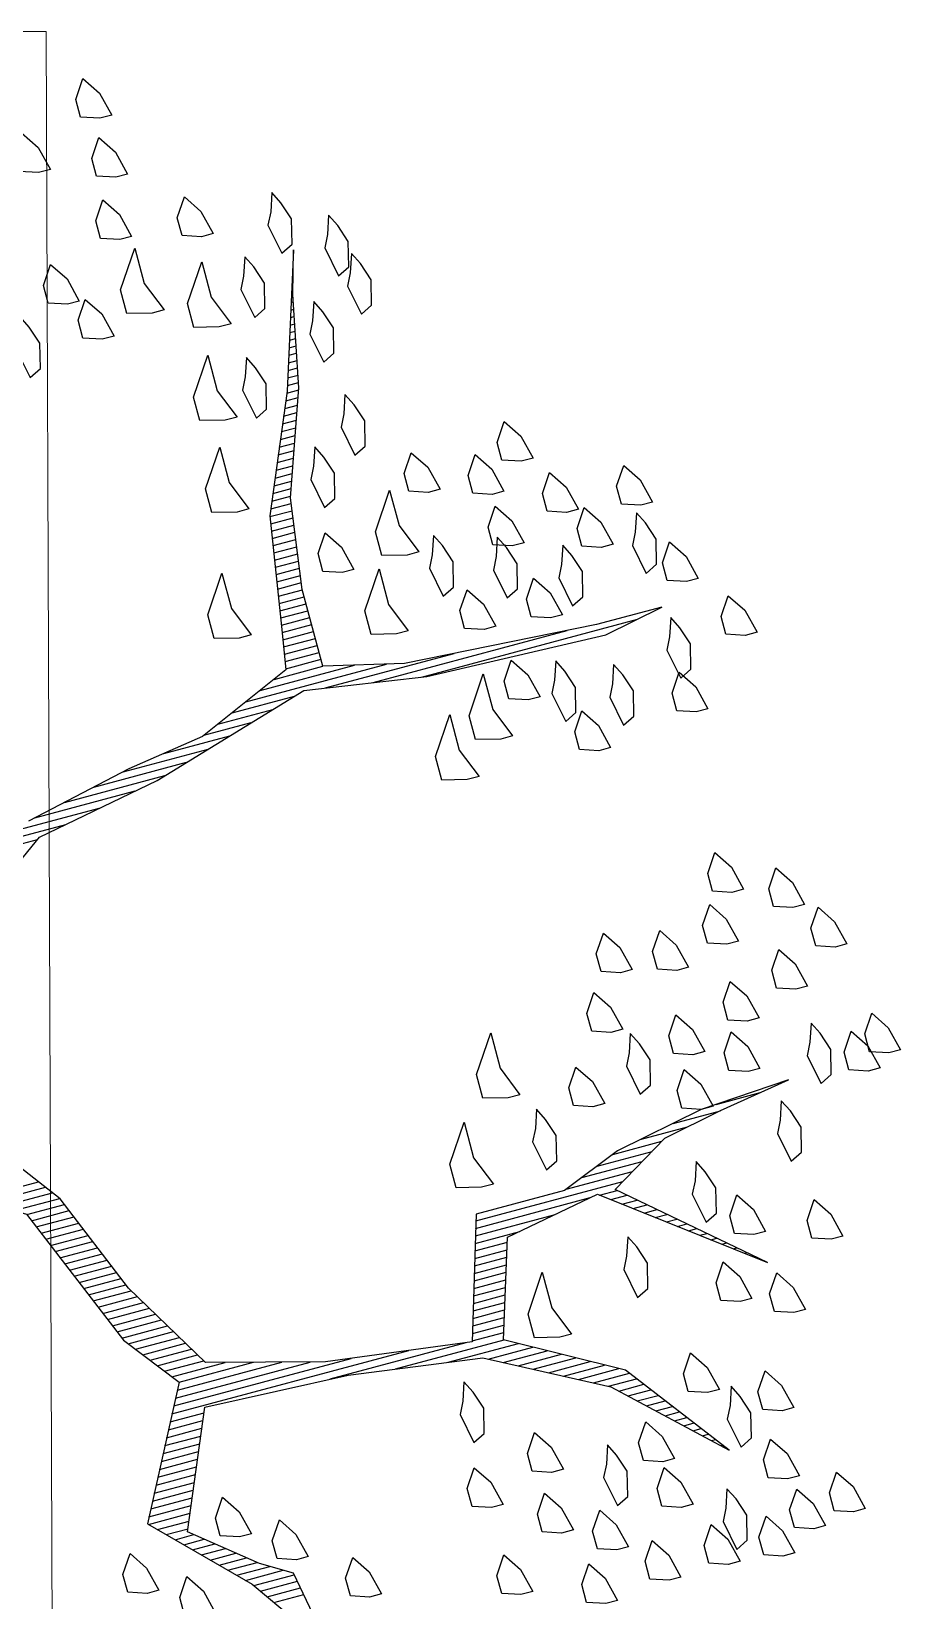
# Model space of a CAD drawing. Header units: millimetres. Extents: x 216896 to 446004, y 63591 to 243769.
# Drawn here: x 226916 to 229396, y 204171 to 208650 of the extents above; entities that cross this region are included whole.
import ezdxf

# ---------------------------------------------------------------- set-up
doc = ezdxf.new("R2010")
doc.units = ezdxf.units.MM
doc.layers.add('line pedestr', color=7, linetype='Continuous', lineweight=5, true_color=0x1c1c1c)
doc.layers.add('trees', color=7, linetype='Continuous', true_color=0x547000)

# ---------------------------------------------------------------- blocks, each defined once
blk = doc.blocks.new('*X39')
at = {"color": 0}
for p, q in [((18.7131, 17.53), (18.7134, 17.53)), ((18.7067, 17.51), (18.7077, 17.51)), ((18.7099, 17.52), (18.7105, 17.52)), ((18.6971, 17.48), (18.6991, 17.48)), ((18.7003, 17.49), (18.7019, 17.49)), ((18.7035, 17.5), (18.7048, 17.5)), ((18.6908, 17.46), (18.6951, 17.46)), ((18.694, 17.47), (18.6971, 17.47)), ((18.6844, 17.44), (18.6911, 17.44)), ((18.6876, 17.45), (18.6931, 17.45)), ((18.6781, 17.42), (18.6871, 17.42)), ((18.6812, 17.43), (18.6891, 17.43)), ((18.6717, 17.4), (18.6831, 17.4)), ((18.6749, 17.41), (18.6851, 17.41)), ((18.6621, 17.37), (18.6771, 17.37)), ((18.6653, 17.38), (18.6791, 17.38)), ((18.6685, 17.39), (18.6811, 17.39)), ((18.6555, 17.35), (18.6727, 17.35)), ((18.659, 17.36), (18.6751, 17.36)), ((18.6471, 17.33), (18.6656, 17.33)), ((18.6513, 17.34), (18.6692, 17.34)), ((18.6387, 17.31), (18.6586, 17.31)), ((18.6429, 17.32), (18.6621, 17.32)), ((18.6303, 17.29), (18.6515, 17.29)), ((18.6345, 17.3), (18.6551, 17.3)), ((18.6218, 17.27), (18.6445, 17.27)), ((18.626, 17.28), (18.648, 17.28)), ((18.6092, 17.24), (18.6339, 17.24)), ((18.6134, 17.25), (18.6374, 17.25)), ((18.6176, 17.26), (18.6409, 17.26)), ((18.6008, 17.22), (18.6268, 17.22)), ((18.605, 17.23), (18.6303, 17.23)), ((18.5924, 17.2), (18.6215, 17.2)), ((18.5966, 17.21), (18.6233, 17.21)), ((18.5868, 17.18), (18.6189, 17.18)), ((18.5884, 17.19), (18.6202, 17.19)), ((18.5837, 17.16), (18.6162, 17.16)), ((18.5853, 17.17), (18.6175, 17.17)), ((18.5789, 17.13), (18.6122, 17.13)), ((18.5805, 17.14), (18.6135, 17.14)), ((18.5821, 17.15), (18.6149, 17.15)), ((18.5758, 17.11), (18.6095, 17.11)), ((18.5774, 17.12), (18.6109, 17.12)), ((18.5726, 17.09), (18.6069, 17.09)), ((18.5742, 17.1), (18.6082, 17.1)), ((18.5695, 17.07), (18.6056, 17.07)), ((18.571, 17.08), (18.6056, 17.08)), ((18.5663, 17.05), (18.6056, 17.05)), ((18.5679, 17.06), (18.6056, 17.06)), ((18.5632, 17.03), (18.6056, 17.03)), ((18.5647, 17.04), (18.6056, 17.04)), ((18.5582, 17), (18.6056, 17)), ((18.5598, 17.01), (18.6056, 17.01)), ((18.5615, 17.02), (18.6056, 17.02)), ((18.5548, 16.98), (18.6056, 16.98)), ((18.5565, 16.99), (18.6056, 16.99)), ((18.5125, 16.96), (18.6485, 16.96)), ((18.5353, 16.97), (18.6056, 16.97)), ((18.4668, 16.94), (18.5567, 16.94)), ((18.4896, 16.95), (18.6918, 16.95)), ((18.6009, 16.94), (18.7864, 16.94)), ((18.4211, 16.92), (18.4892, 16.92)), ((18.4439, 16.93), (18.523, 16.93)), ((18.6675, 16.93), (18.9464, 16.93)), ((18.7342, 16.92), (19.0449, 16.92)), ((18.2545, 16.89), (18.388, 16.89)), ((18.2995, 16.9), (18.4217, 16.9)), ((18.3608, 16.91), (18.4555, 16.91)), ((18.1645, 16.87), (18.3086, 16.87)), ((18.2095, 16.88), (18.3542, 16.88)), ((18.1192, 16.85), (18.2036, 16.85)), ((18.1392, 16.86), (18.2561, 16.86)), ((18.0992, 16.84), (18.1601, 16.84)), ((17.9473, 16.38), (18.0382, 16.38)), ((17.9633, 16.37), (18.0457, 16.37)), ((17.9793, 16.36), (18.0532, 16.36)), ((17.9953, 16.35), (18.0607, 16.35)), ((18.0106, 16.34), (18.0651, 16.34)), ((18.0147, 16.33), (18.0692, 16.33)), ((18.0189, 16.32), (18.0733, 16.32)), ((18.0231, 16.31), (18.0774, 16.31)), ((18.0272, 16.3), (18.0816, 16.3)), ((18.0314, 16.29), (18.0857, 16.29)), ((18.0356, 16.28), (18.0898, 16.28)), ((18.0397, 16.27), (18.0939, 16.27)), ((18.0439, 16.26), (18.098, 16.26)), ((18.0481, 16.25), (18.1021, 16.25)), ((18.0522, 16.24), (18.1063, 16.24)), ((18.9759, 16.24), (19.0395, 16.24)), ((18.0564, 16.23), (18.1104, 16.23)), ((18.0606, 16.22), (18.1145, 16.22)), ((18.8615, 16.22), (18.9295, 16.22)), ((18.9115, 16.23), (18.9795, 16.23)), ((18.0647, 16.21), (18.1186, 16.21)), ((18.0689, 16.2), (18.1236, 16.2)), ((18.7941, 16.2), (18.873, 16.2)), ((18.8191, 16.21), (18.8896, 16.21)), ((18.0731, 16.19), (18.1296, 16.19)), ((18.0772, 16.18), (18.1356, 16.18)), ((18.0814, 16.17), (18.1416, 16.17)), ((18.6114, 16.17), (18.823, 16.17)), ((18.7441, 16.18), (18.8396, 16.18)), ((18.7691, 16.19), (18.8563, 16.19)), ((18.0856, 16.16), (18.1476, 16.16)), ((18.0897, 16.15), (18.1536, 16.15)), ((18.6054, 16.15), (18.7201, 16.15)), ((18.6084, 16.16), (18.7734, 16.16)), ((18.7869, 16.16), (18.812, 16.16)), ((18.8002, 16.15), (18.8237, 16.15)), ((18.0939, 16.14), (18.1596, 16.14)), ((18.1004, 16.13), (18.1656, 16.13)), ((18.5994, 16.13), (18.6461, 16.13)), ((18.6024, 16.14), (18.6667, 16.14)), ((18.8135, 16.14), (18.8354, 16.14)), ((18.8269, 16.13), (18.847, 16.13)), ((18.1082, 16.12), (18.1716, 16.12)), ((18.116, 16.11), (18.1776, 16.11)), ((18.5934, 16.11), (18.6398, 16.11)), ((18.5964, 16.12), (18.6429, 16.12)), ((18.8402, 16.12), (18.8587, 16.12)), ((18.8535, 16.11), (18.8704, 16.11)), ((18.1237, 16.1), (18.1836, 16.1)), ((18.1315, 16.09), (18.1896, 16.09)), ((18.5874, 16.09), (18.6336, 16.09)), ((18.5904, 16.1), (18.6367, 16.1)), ((18.8669, 16.1), (18.882, 16.1)), ((18.8802, 16.09), (18.8937, 16.09)), ((18.1393, 16.08), (18.1956, 16.08)), ((18.1471, 16.07), (18.2239, 16.07)), ((18.5814, 16.07), (18.6273, 16.07)), ((18.5844, 16.08), (18.6304, 16.08)), ((18.8935, 16.08), (18.9054, 16.08)), ((18.9069, 16.07), (18.917, 16.07)), ((18.1444, 16.04), (18.3379, 16.04)), ((18.1497, 16.05), (18.2999, 16.05)), ((18.1549, 16.06), (18.2619, 16.06)), ((18.5724, 16.04), (18.6179, 16.04)), ((18.5754, 16.05), (18.6211, 16.05)), ((18.5784, 16.06), (18.6242, 16.06)), ((18.9202, 16.06), (18.9287, 16.06)), ((18.9335, 16.05), (18.9404, 16.05)), ((18.9469, 16.04), (18.952, 16.04)), ((18.1339, 16.02), (18.4746, 16.02)), ((18.1392, 16.03), (18.3946, 16.03)), ((18.5664, 16.02), (18.6117, 16.02)), ((18.5694, 16.03), (18.6148, 16.03)), ((18.9602, 16.03), (18.9637, 16.03)), ((18.9735, 16.02), (18.9754, 16.02)), ((18.1235, 16), (18.173, 16)), ((18.1287, 16.01), (18.1773, 16.01)), ((18.3591, 16.01), (18.5546, 16.01)), ((18.4501, 16), (18.6064, 16)), ((18.5634, 16.01), (18.6086, 16.01)), ((18.9869, 16.01), (18.987, 16.01)), ((18.113, 15.98), (18.1646, 15.98)), ((18.1182, 15.99), (18.1688, 15.99)), ((18.5234, 15.99), (18.6244, 15.99)), ((18.5781, 15.98), (18.6424, 15.98)), ((18.1025, 15.96), (18.1562, 15.96)), ((18.1077, 15.97), (18.1604, 15.97)), ((18.5971, 15.97), (18.6604, 15.97)), ((18.6161, 15.96), (18.6784, 15.96)), ((18.0868, 15.93), (18.1436, 15.93)), ((18.092, 15.94), (18.1478, 15.94)), ((18.0973, 15.95), (18.152, 15.95)), ((18.6351, 15.95), (18.6964, 15.95)), ((18.6541, 15.94), (18.7144, 15.94)), ((18.6731, 15.93), (18.7324, 15.93)), ((18.0763, 15.91), (18.1351, 15.91)), ((18.0816, 15.92), (18.1394, 15.92)), ((18.6921, 15.92), (18.7504, 15.92)), ((18.7111, 15.91), (18.7628, 15.91)), ((18.0658, 15.89), (18.1267, 15.89)), ((18.0711, 15.9), (18.1309, 15.9)), ((18.7301, 15.9), (18.7704, 15.9)), ((18.7421, 15.89), (18.7781, 15.89)), ((18.0627, 15.88), (18.1225, 15.88)), ((18.0727, 15.87), (18.1183, 15.87)), ((18.7528, 15.88), (18.7857, 15.88)), ((18.7634, 15.87), (18.7934, 15.87)), ((18.0827, 15.86), (18.1141, 15.86)), ((18.0927, 15.85), (18.1197, 15.85)), ((18.7741, 15.86), (18.801, 15.86)), ((18.7848, 15.85), (18.8087, 15.85)), ((18.1027, 15.84), (18.1322, 15.84)), ((18.1127, 15.83), (18.1447, 15.83)), ((18.7954, 15.84), (18.8163, 15.84)), ((18.8061, 15.83), (18.824, 15.83)), ((18.1227, 15.82), (18.1572, 15.82)), ((18.1327, 15.81), (18.1697, 15.81)), ((18.1427, 15.8), (18.1822, 15.8)), ((18.8168, 15.82), (18.8316, 15.82)), ((18.8274, 15.81), (18.8393, 15.81)), ((18.8381, 15.8), (18.8469, 15.8)), ((18.1527, 15.79), (18.1947, 15.79)), ((18.1627, 15.78), (18.2105, 15.78)), ((18.8488, 15.79), (18.8545, 15.79)), ((18.8594, 15.78), (18.8622, 15.78)), ((18.1727, 15.77), (18.2271, 15.77)), ((18.182, 15.76), (18.2403, 15.76)), ((18.189, 15.75), (18.2422, 15.75)), ((18.196, 15.74), (18.244, 15.74)), ((18.203, 15.73), (18.2458, 15.73))]:
    blk.add_line(p, q, dxfattribs=at)
blk = doc.blocks.new('ar')
at = {"color": 0}
for points in [[(-0.1209, -0.6686), (-0.1209, -0.5836), (-0.1209, -0.5155), (-0.0954, -0.456), (-0.0444, -0.3455), (-0.0189, -0.2689), (0.0067, -0.1669), (0.0407, -0.1244), (0.1172, -0.1329), (0.2192, -0.1669), (0.2873, -0.2094), (0.3723, -0.4135), (0.4318, -0.49), (0.3383, -0.6686), (0.4574, -0.7877), (0.5169, -0.8727)], [(0.5339, -0.8812), (0.5169, -0.7877), (0.4744, -0.7622), (0.3893, -0.6941), (0.4574, -0.5326), (0.6615, -0.5411), (0.8485, -0.5666), (1.0101, -0.6516), (1.1462, -0.7792), (1.0356, -0.6346), (0.8826, -0.5496), (0.9251, -0.4135), (1.0611, -0.388), (1.2652, -0.5411), (1.0866, -0.388), (1.1717, -0.337), (1.2567, -0.3199), (1.3588, -0.3029), (1.2312, -0.3114), (1.1037, -0.337), (1.0186, -0.371), (0.8911, -0.371), (0.84, -0.5411), (0.6359, -0.5155), (0.4744, -0.473), (0.3978, -0.3455), (0.3383, -0.2009), (0.2873, -0.1329)], [(0.2873, 0.1818), (0.4404, 0.2923), (0.6189, 0.3264), (0.8485, 0.3944), (1.0186, 0.3689), (1.2737, 0.3604), (1.3588, 0.3774), (1.2652, 0.3774), (0.9931, 0.3944), (0.8826, 0.4199), (0.8826, 0.5305), (0.8996, 0.658), (0.9506, 0.8026), (0.9761, 0.9302), (0.9931, 0.9897), (0.9336, 0.8026), (0.8655, 0.641), (0.84, 0.4794), (0.8315, 0.4284), (0.6955, 0.3689), (0.5849, 0.3519), (0.4318, 0.3179)]]:
    blk.add_lwpolyline(points, dxfattribs=at)
for points in [[(0.7805, 1.2363), (0.755, 1.2448), (0.755, 1.2703), (0.772, 1.2958), (0.789, 1.2703), (0.7975, 1.2363)], [(0.6785, 1.1853), (0.6529, 1.1938), (0.6529, 1.2193), (0.67, 1.2448), (0.687, 1.2193), (0.6955, 1.1853)], [(0.7805, 1.1513), (0.755, 1.1598), (0.755, 1.1853), (0.772, 1.2108), (0.789, 1.1853), (0.7975, 1.1513)], [(0.7635, 1.0662), (0.738, 1.0747), (0.738, 1.1002), (0.755, 1.1257), (0.772, 1.1002), (0.7805, 1.0662)], [(0.8741, 1.0407), (0.8485, 1.0492), (0.8485, 1.0747), (0.8655, 1.1002), (0.8826, 1.0747), (0.8911, 1.0407)], [(0.9761, 1.0492), (0.9676, 1.0322), (0.9761, 0.9897), (0.9931, 0.9982), (1.0016, 1.0322), (0.9931, 1.0577), (0.9846, 1.0747)], [(0.67, 0.9982), (0.6444, 1.0067), (0.6444, 1.0322), (0.6615, 1.0577), (0.6785, 1.0322), (0.687, 0.9982)], [(0.7805, 0.9557), (0.7465, 0.9642), (0.7465, 0.9982), (0.7805, 1.0492), (0.7805, 0.9982), (0.7975, 0.9557)], [(0.8655, 0.9131), (0.8315, 0.9216), (0.8315, 0.9557), (0.8655, 1.0067), (0.8655, 0.9557), (0.8826, 0.9131)], [(1.0441, 0.9982), (1.0356, 0.9812), (1.0441, 0.9387), (1.0611, 0.9472), (1.0696, 0.9812), (1.0611, 1.0067), (1.0526, 1.0237)], [(0.5934, 0.9727), (0.5849, 0.9557), (0.5934, 0.9131), (0.6104, 0.9216), (0.6189, 0.9557), (0.6104, 0.9812), (0.6019, 0.9982)], [(0.704, 0.9387), (0.6785, 0.9472), (0.6785, 0.9727), (0.6955, 0.9982), (0.7125, 0.9727), (0.721, 0.9387)], [(0.9166, 0.9727), (0.9081, 0.9557), (0.9166, 0.9131), (0.9336, 0.9216), (0.9421, 0.9557), (0.9336, 0.9812), (0.9251, 0.9982)], [(1.0611, 0.9387), (1.0526, 0.9216), (1.0611, 0.8791), (1.0781, 0.8876), (1.0866, 0.9216), (1.0781, 0.9472), (1.0696, 0.9642)], [(0.9931, 0.8876), (0.9846, 0.8706), (0.9931, 0.8281), (1.0101, 0.8366), (1.0186, 0.8706), (1.0101, 0.8961), (1.0016, 0.9131)], [(0.84, 0.7856), (0.806, 0.7941), (0.806, 0.8281), (0.84, 0.8791), (0.84, 0.8281), (0.857, 0.7856)], [(0.8826, 0.8366), (0.8741, 0.8196), (0.8826, 0.7771), (0.8996, 0.7856), (0.9081, 0.8196), (0.8996, 0.8451), (0.8911, 0.8621)], [(1.0016, 0.7516), (0.9931, 0.7346), (1.0016, 0.692), (1.0186, 0.7005), (1.0271, 0.7346), (1.0186, 0.7601), (1.0101, 0.7771)], [(0.823, 0.658), (0.789, 0.6665), (0.789, 0.7005), (0.823, 0.7516), (0.823, 0.7005), (0.84, 0.658)], [(0.9421, 0.692), (0.9336, 0.675), (0.9421, 0.6325), (0.9591, 0.641), (0.9676, 0.675), (0.9591, 0.7005), (0.9506, 0.7175)], [(1.2227, 0.624), (1.1972, 0.6325), (1.1972, 0.658), (1.2142, 0.6835), (1.2312, 0.658), (1.2397, 0.624)], [(1.0866, 0.6155), (1.0611, 0.624), (1.0611, 0.6495), (1.0781, 0.675), (1.0952, 0.6495), (1.1037, 0.6155)], [(1.1717, 0.59), (1.1462, 0.5985), (1.1462, 0.624), (1.1632, 0.6495), (1.1802, 0.624), (1.1887, 0.59)], [(1.0356, 0.539), (1.0016, 0.5475), (1.0016, 0.5815), (1.0356, 0.6325), (1.0356, 0.5815), (1.0526, 0.539)], [(0.9421, 0.539), (0.9166, 0.5475), (0.9166, 0.573), (0.9336, 0.5985), (0.9506, 0.573), (0.9591, 0.539)], [(1.2652, 0.539), (1.2397, 0.5475), (1.2397, 0.573), (1.2567, 0.5985), (1.2737, 0.573), (1.2822, 0.539)], [(0.7805, 0.4879), (0.7465, 0.4964), (0.7465, 0.5305), (0.7805, 0.5815), (0.7805, 0.5305), (0.7975, 0.4879)], [(1.1802, 0.5135), (1.1547, 0.522), (1.1547, 0.5475), (1.1717, 0.573), (1.1887, 0.5475), (1.1972, 0.5135)], [(1.3673, 0.522), (1.3418, 0.5305), (1.3418, 0.556), (1.3588, 0.5815), (1.3758, 0.556), (1.3843, 0.522)], [(1.0696, 0.5305), (1.0611, 0.5135), (1.0696, 0.4709), (1.0866, 0.4794), (1.0952, 0.5135), (1.0866, 0.539), (1.0781, 0.556)], [(0.9931, 0.4369), (0.9591, 0.4454), (0.9591, 0.4794), (0.9931, 0.5305), (0.9931, 0.4794), (1.0101, 0.4369)], [(1.1547, 0.5049), (1.1462, 0.4879), (1.1547, 0.4454), (1.1717, 0.4539), (1.1802, 0.4879), (1.1717, 0.5135), (1.1632, 0.5305)], [(1.2992, 0.4794), (1.2737, 0.4879), (1.2737, 0.5135), (1.2907, 0.539), (1.3078, 0.5135), (1.3163, 0.4794)], [(1.3503, 0.4879), (1.3418, 0.4709), (1.3503, 0.4284), (1.3673, 0.4369), (1.3758, 0.4709), (1.3673, 0.4964), (1.3588, 0.5135)], [(1.2397, 0.4709), (1.2312, 0.4539), (1.2397, 0.4114), (1.2567, 0.4199), (1.2652, 0.4539), (1.2567, 0.4794), (1.2482, 0.4964)], [(1.1122, 0.4114), (1.0866, 0.4199), (1.0866, 0.4454), (1.1037, 0.4709), (1.1207, 0.4454), (1.1292, 0.4114)], [(1.2057, 0.4029), (1.1802, 0.4114), (1.1802, 0.4369), (1.1972, 0.4624), (1.2142, 0.4369), (1.2227, 0.4029)], [(1.4013, 0.4029), (1.3758, 0.4114), (1.3758, 0.4369), (1.3928, 0.4624), (1.4098, 0.4369), (1.4183, 0.4029)], [(1.0952, 0.2583), (1.0611, 0.2668), (1.0611, 0.3008), (1.0952, 0.3519), (1.0952, 0.3008), (1.1122, 0.2583)], [(1.1462, 0.3008), (1.1207, 0.3094), (1.1207, 0.3349), (1.1377, 0.3604), (1.1547, 0.3349), (1.1632, 0.3008)], [(1.3588, 0.3349), (1.3503, 0.3179), (1.3588, 0.2753), (1.3758, 0.2838), (1.3843, 0.3179), (1.3758, 0.3434), (1.3673, 0.3604)], [(1.4608, 0.3094), (1.4353, 0.3179), (1.4353, 0.3434), (1.4523, 0.3689), (1.4693, 0.3434), (1.4778, 0.3094)], [(1.1887, 0.3179), (1.1802, 0.3008), (1.1887, 0.2583), (1.2057, 0.2668), (1.2142, 0.3008), (1.2057, 0.3264), (1.1972, 0.3434)], [(1.0356, 0.2158), (1.0016, 0.2243), (1.0016, 0.2583), (1.0356, 0.3094), (1.0356, 0.2583), (1.0526, 0.2158)], [(1.2652, 0.2923), (1.2567, 0.2753), (1.2652, 0.2328), (1.2822, 0.2413), (1.2907, 0.2753), (1.2822, 0.3008), (1.2737, 0.3179)], [(1.3673, 0.2243), (1.3418, 0.2328), (1.3418, 0.2583), (1.3588, 0.2838), (1.3758, 0.2583), (1.3843, 0.2243)], [(1.2227, 0.2073), (1.1972, 0.2158), (1.1972, 0.2413), (1.2142, 0.2668), (1.2312, 0.2413), (1.2397, 0.2073)], [(1.3503, -0.0308), (1.3248, -0.0223), (1.3248, 0.0032), (1.3418, 0.0287), (1.3588, 0.0032), (1.3673, -0.0308)], [(1.4268, -0.0733), (1.4013, -0.0648), (1.4013, -0.0393), (1.4183, -0.0138), (1.4353, -0.0393), (1.4438, -0.0733)], [(1.1717, -0.0988), (1.1462, -0.0903), (1.1462, -0.0648), (1.1632, -0.0393), (1.1802, -0.0648), (1.1887, -0.0988)], [(1.3248, -0.0988), (1.2992, -0.0903), (1.2992, -0.0648), (1.3163, -0.0393), (1.3333, -0.0648), (1.3418, -0.0988)], [(1.2482, -0.1159), (1.2227, -0.1073), (1.2227, -0.0818), (1.2397, -0.0563), (1.2567, -0.0818), (1.2652, -0.1159)], [(1.4693, -0.1414), (1.4438, -0.1329), (1.4438, -0.1073), (1.4608, -0.0818), (1.4778, -0.1073), (1.4863, -0.1414)], [(1.1377, -0.1754), (1.1122, -0.1669), (1.1122, -0.1414), (1.1292, -0.1159), (1.1462, -0.1414), (1.1547, -0.1754)], [(1.4013, -0.1839), (1.3758, -0.1754), (1.3758, -0.1499), (1.3928, -0.1244), (1.4098, -0.1499), (1.4183, -0.1839)], [(0.9761, -0.2264), (0.9421, -0.2179), (0.9421, -0.1839), (0.9761, -0.1329), (0.9761, -0.1839), (0.9931, -0.2264)], [(1.3248, -0.2094), (1.2992, -0.2009), (1.2992, -0.1754), (1.3163, -0.1499), (1.3333, -0.1754), (1.3418, -0.2094)], [(1.1547, -0.2094), (1.1462, -0.2264), (1.1547, -0.2689), (1.1717, -0.2604), (1.1802, -0.2264), (1.1717, -0.2009), (1.1632, -0.1839)], [(1.2397, -0.2349), (1.2142, -0.2264), (1.2142, -0.2009), (1.2312, -0.1754), (1.2482, -0.2009), (1.2567, -0.2349)], [(1.0866, -0.2689), (1.0611, -0.2604), (1.0611, -0.2349), (1.0781, -0.2094), (1.0952, -0.2349), (1.1037, -0.2689)], [(1.3078, -0.2774), (1.2822, -0.2689), (1.2822, -0.2434), (1.2992, -0.2179), (1.3163, -0.2434), (1.3248, -0.2774)], [(1.4013, -0.2604), (1.3928, -0.2774), (1.4013, -0.3199), (1.4183, -0.3114), (1.4268, -0.2774), (1.4183, -0.2519), (1.4098, -0.2349)], [(0.9081, -0.337), (0.8741, -0.3285), (0.8741, -0.2944), (0.9081, -0.2434), (0.9081, -0.2944), (0.9251, -0.337)], [(1.0016, -0.2774), (0.9931, -0.2944), (1.0016, -0.337), (1.0186, -0.3285), (1.0271, -0.2944), (1.0186, -0.2689), (1.0101, -0.2519)], [(1.2312, -0.3114), (1.2057, -0.3029), (1.2057, -0.2774), (1.2227, -0.2519), (1.2397, -0.2774), (1.2482, -0.3114)], [(1.4693, -0.3199), (1.4438, -0.3114), (1.4438, -0.2859), (1.4608, -0.2604), (1.4778, -0.2859), (1.4863, -0.3199)], [(1.5033, -0.3029), (1.4778, -0.2944), (1.4778, -0.2689), (1.4948, -0.2434), (1.5118, -0.2689), (1.5204, -0.3029)], [(1.3333, -0.354), (1.3248, -0.371), (1.3333, -0.4135), (1.3503, -0.405), (1.3588, -0.371), (1.3503, -0.3455), (1.3418, -0.3285)], [(1.1972, -0.405), (1.1887, -0.422), (1.1972, -0.4645), (1.2142, -0.456), (1.2227, -0.422), (1.2142, -0.3965), (1.2057, -0.3795)], [(1.0781, -0.4815), (1.0696, -0.4985), (1.0781, -0.5411), (1.0952, -0.5326), (1.1037, -0.4985), (1.0952, -0.473), (1.0866, -0.456)], [(1.2567, -0.4985), (1.2312, -0.49), (1.2312, -0.4645), (1.2482, -0.439), (1.2652, -0.4645), (1.2737, -0.4985)], [(0.9591, -0.5666), (0.9251, -0.5581), (0.9251, -0.524), (0.9591, -0.473), (0.9591, -0.524), (0.9761, -0.5666)], [(1.3588, -0.5326), (1.3333, -0.524), (1.3333, -0.4985), (1.3503, -0.473), (1.3673, -0.4985), (1.3758, -0.5326)], [(1.2142, -0.5836), (1.1887, -0.5751), (1.1887, -0.5496), (1.2057, -0.524), (1.2227, -0.5496), (1.2312, -0.5836)], [(1.2822, -0.6176), (1.2567, -0.6091), (1.2567, -0.5836), (1.2737, -0.5581), (1.2907, -0.5836), (1.2992, -0.6176)], [(0.806, -0.6176), (0.7975, -0.6346), (0.806, -0.6771), (0.823, -0.6686), (0.8315, -0.6346), (0.823, -0.6091), (0.8145, -0.5921)], [(1.1377, -0.6941), (1.1122, -0.6856), (1.1122, -0.6601), (1.1292, -0.6346), (1.1462, -0.6601), (1.1547, -0.6941)], [(0.4574, -0.7196), (0.4318, -0.7111), (0.4318, -0.6856), (0.4489, -0.6601), (0.4659, -0.6856), (0.4744, -0.7196)], [(0.8996, -0.7452), (0.8741, -0.7366), (0.8741, -0.7111), (0.8911, -0.6856), (0.9081, -0.7111), (0.9166, -0.7452)], [(1.1632, -0.7196), (1.1547, -0.7366), (1.1632, -0.7792), (1.1802, -0.7707), (1.1887, -0.7366), (1.1802, -0.7111), (1.1717, -0.6941)], [(1.2312, -0.7452), (1.2057, -0.7366), (1.2057, -0.7111), (1.2227, -0.6856), (1.2397, -0.7111), (1.2482, -0.7452)], [(0.3128, -0.7622), (0.2873, -0.7537), (0.2873, -0.7281), (0.3043, -0.7026), (0.3213, -0.7281), (0.3298, -0.7622)], [(0.5254, -0.7707), (0.4999, -0.7622), (0.4999, -0.7366), (0.5169, -0.7111), (0.5339, -0.7366), (0.5424, -0.7707)], [(0.806, -0.7707), (0.7805, -0.7622), (0.7805, -0.7366), (0.7975, -0.7111), (0.8145, -0.7366), (0.823, -0.7707)], [(1.0526, -0.7707), (1.0271, -0.7622), (1.0271, -0.7366), (1.0441, -0.7111), (1.0611, -0.7366), (1.0696, -0.7707)], [(0.9761, -0.7537), (0.9676, -0.7707), (0.9761, -0.8132), (0.9931, -0.8047), (1.0016, -0.7707), (0.9931, -0.7452), (0.9846, -0.7281)], [(0.3808, -0.8132), (0.3553, -0.8047), (0.3553, -0.7792), (0.3723, -0.7537), (0.3893, -0.7792), (0.3978, -0.8132)], [(0.8911, -0.8302), (0.8655, -0.8217), (0.8655, -0.7962), (0.8826, -0.7707), (0.8996, -0.7962), (0.9081, -0.8302)], [(1.0611, -0.8387), (1.0356, -0.8302), (1.0356, -0.8047), (1.0526, -0.7792), (1.0696, -0.8047), (1.0781, -0.8387)], [(1.2142, -0.8387), (1.1887, -0.8302), (1.1887, -0.8047), (1.2057, -0.7792), (1.2227, -0.8047), (1.2312, -0.8387)], [(0.6104, -0.8472), (0.5849, -0.8387), (0.5849, -0.8132), (0.6019, -0.7877), (0.6189, -0.8132), (0.6274, -0.8472)], [(0.9591, -0.8727), (0.9336, -0.8642), (0.9336, -0.8387), (0.9506, -0.8132), (0.9676, -0.8387), (0.9761, -0.8727)], [(0.8145, -0.8982), (0.789, -0.8897), (0.789, -0.8642), (0.806, -0.8387), (0.823, -0.8642), (0.8315, -0.8982)], [(1.1207, -0.8557), (1.1122, -0.8727), (1.1207, -0.9152), (1.1377, -0.9067), (1.1462, -0.8727), (1.1377, -0.8472), (1.1292, -0.8302)], [(1.2907, -0.9067), (1.2652, -0.8982), (1.2652, -0.8727), (1.2822, -0.8472), (1.2992, -0.8727), (1.3078, -0.9067)], [(1.0186, -0.9322), (0.9931, -0.9237), (0.9931, -0.8982), (1.0101, -0.8727), (1.0271, -0.8982), (1.0356, -0.9322)], [(1.1037, -0.9322), (1.0781, -0.9237), (1.0781, -0.8982), (1.0952, -0.8727), (1.1122, -0.8982), (1.1207, -0.9322)], [(1.2312, -0.9152), (1.2057, -0.9067), (1.2057, -0.8812), (1.2227, -0.8557), (1.2397, -0.8812), (1.2482, -0.9152)], [(0.9251, -0.9407), (0.8996, -0.9322), (0.8996, -0.9067), (0.9166, -0.8812), (0.9336, -0.9067), (0.9421, -0.9407)], [(1.1802, -0.9407), (1.1547, -0.9322), (1.1547, -0.9067), (1.1717, -0.8812), (1.1887, -0.9067), (1.1972, -0.9407)]]:
    blk.add_lwpolyline(points, close=True, dxfattribs=at)
blk.add_blockref('*X39', (-17.723, -16.55), dxfattribs=at)

msp = doc.modelspace()

# ---------------------------------------------------------------- linework, layer by layer
at = {"layer": 'line pedestr'}
for p, q in [((226958.3, 208650.2), (225488.8, 208650)), ((227053.1, 182629.1), (226958.3, 208650.2))]:
    msp.add_line(p, q, dxfattribs=at)

# ---------------------------------------------------------------- block references
at = {"layer": 'trees', "xscale": 2052.686633134736, "yscale": 2052.686633134736, "zscale": 2052.686633134736, "rotation": 14.99999999998746}
msp.add_blockref('ar', (226220.6, 205536.3), dxfattribs=at)

doc.saveas('drawing.dxf')
